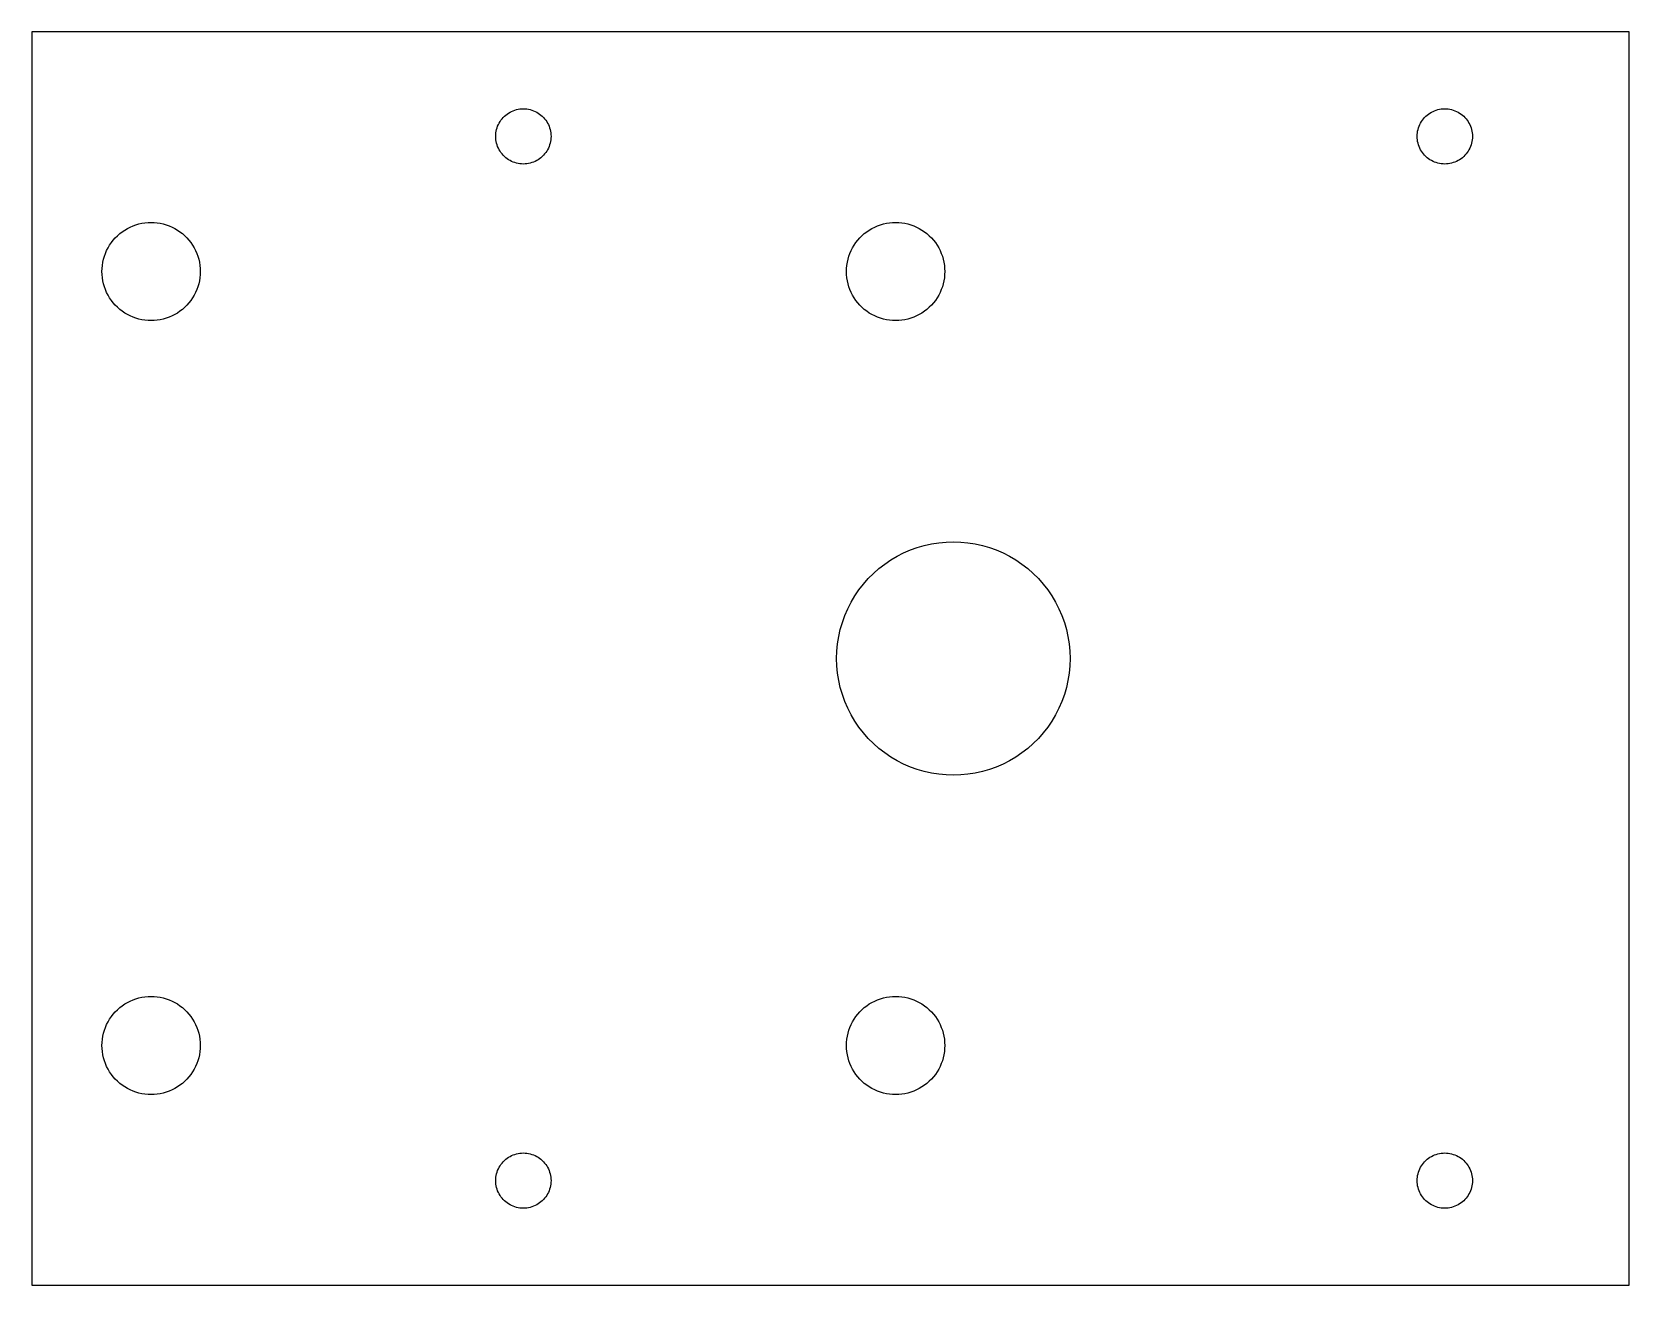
# Model space of a CAD drawing. Header units: metres. Extents: x -40 to 90, y -51 to 51.
import ezdxf

# ---------------------------------------------------------------- set-up
doc = ezdxf.new("R2010")
doc.units = ezdxf.units.M

msp = doc.modelspace()

# ---------------------------------------------------------------- linework, layer by layer
for p, q in [((90, 51), (-40, 51)), ((-40, 51), (-40, -51)), ((90, -51), (90, 51)), ((-1.54022, 44.1402), (-1.43419, 44.2336)), ((-1.43419, 44.2336), (-1.32251, 44.3203)), ((-1.32251, 44.3203), (-1.2056, 44.3997)), ((-1.2056, 44.3997), (-1.08394, 44.4717)), ((-1.08394, 44.4717), (-0.957993, 44.5359)), ((-0.957993, 44.5359), (-0.828278, 44.592)), ((-0.828278, 44.592), (-0.695282, 44.6399)), ((-0.695282, 44.6399), (-0.55954, 44.6793)), ((-0.55954, 44.6793), (-0.4216, 44.7101)), ((-0.4216, 44.7101), (-0.281998, 44.7323)), ((-0.281998, 44.7323), (-0.141266, 44.7456)), ((-0.141266, 44.7456), (0, 44.75)), ((0, 44.75), (0.141266, 44.7456)), ((0.141266, 44.7456), (0.281998, 44.7323)), ((0.281998, 44.7323), (0.4216, 44.7101)), ((0.4216, 44.7101), (0.55954, 44.6793)), ((0.55954, 44.6793), (0.695282, 44.6399)), ((0.695282, 44.6399), (0.828278, 44.592)), ((0.828278, 44.592), (0.957993, 44.5359)), ((0.957993, 44.5359), (1.08394, 44.4717)), ((1.08394, 44.4717), (1.2056, 44.3997)), ((1.2056, 44.3997), (1.32251, 44.3203)), ((1.32251, 44.3203), (1.43419, 44.2336)), ((1.43419, 44.2336), (1.54022, 44.1402)), ((73.4598, 44.1402), (73.5658, 44.2336)), ((73.5658, 44.2336), (73.6775, 44.3203)), ((73.6775, 44.3203), (73.7944, 44.3997)), ((73.7944, 44.3997), (73.916, 44.4717)), ((73.916, 44.4717), (74.042, 44.5359)), ((74.042, 44.5359), (74.1717, 44.592)), ((74.1717, 44.592), (74.3047, 44.6399)), ((74.3047, 44.6399), (74.4404, 44.6793)), ((74.4404, 44.6793), (74.5784, 44.7101)), ((74.5784, 44.7101), (74.718, 44.7323)), ((74.718, 44.7323), (74.8587, 44.7456)), ((74.8587, 44.7456), (75, 44.75)), ((75, 44.75), (75.1413, 44.7456)), ((75.1413, 44.7456), (75.282, 44.7323)), ((75.282, 44.7323), (75.4216, 44.7101)), ((75.4216, 44.7101), (75.5595, 44.6793)), ((75.5595, 44.6793), (75.6953, 44.6399)), ((75.6953, 44.6399), (75.8283, 44.592)), ((75.8283, 44.592), (75.958, 44.5359)), ((75.958, 44.5359), (76.0839, 44.4717)), ((76.0839, 44.4717), (76.2056, 44.3997)), ((76.2056, 44.3997), (76.3225, 44.3203)), ((76.3225, 44.3203), (76.4342, 44.2336)), ((76.4342, 44.2336), (76.5402, 44.1402)), ((-2.23225, 42.782), (-2.21014, 42.9216)), ((-2.21014, 42.9216), (-2.17931, 43.0595)), ((-2.17931, 43.0595), (-2.13986, 43.1953)), ((-2.13986, 43.1953), (-2.092, 43.3283)), ((-2.092, 43.3283), (-2.03586, 43.458)), ((-2.03586, 43.458), (-1.97168, 43.5839)), ((-1.97168, 43.5839), (-1.89973, 43.7056)), ((-1.89973, 43.7056), (-1.82028, 43.8225)), ((-1.82028, 43.8225), (-1.73364, 43.9342)), ((-1.73364, 43.9342), (-1.64017, 44.0402)), ((-1.64017, 44.0402), (-1.54022, 44.1402)), ((1.54022, 44.1402), (1.64017, 44.0402)), ((1.64017, 44.0402), (1.73364, 43.9342)), ((1.73364, 43.9342), (1.82028, 43.8225)), ((1.82028, 43.8225), (1.89973, 43.7056)), ((1.89973, 43.7056), (1.97168, 43.5839)), ((1.97168, 43.5839), (2.03586, 43.458)), ((2.03586, 43.458), (2.092, 43.3283)), ((2.092, 43.3283), (2.13986, 43.1953)), ((2.13986, 43.1953), (2.17931, 43.0595)), ((2.17931, 43.0595), (2.21014, 42.9216)), ((2.21014, 42.9216), (2.23225, 42.782)), ((72.7677, 42.782), (72.7898, 42.9216)), ((72.7898, 42.9216), (72.8207, 43.0595)), ((72.8207, 43.0595), (72.8601, 43.1953)), ((72.8601, 43.1953), (72.908, 43.3283)), ((72.908, 43.3283), (72.9641, 43.458)), ((72.9641, 43.458), (73.0283, 43.5839)), ((73.0283, 43.5839), (73.1003, 43.7056)), ((73.1003, 43.7056), (73.1797, 43.8225)), ((73.1797, 43.8225), (73.2663, 43.9342)), ((73.2663, 43.9342), (73.3598, 44.0402)), ((73.3598, 44.0402), (73.4598, 44.1402)), ((76.5402, 44.1402), (76.6402, 44.0402)), ((76.6402, 44.0402), (76.7336, 43.9342)), ((76.7336, 43.9342), (76.8203, 43.8225)), ((76.8203, 43.8225), (76.8997, 43.7056)), ((76.8997, 43.7056), (76.9717, 43.5839)), ((76.9717, 43.5839), (77.0359, 43.458)), ((77.0359, 43.458), (77.092, 43.3283)), ((77.092, 43.3283), (77.1399, 43.1953)), ((77.1399, 43.1953), (77.1793, 43.0595)), ((77.1793, 43.0595), (77.2101, 42.9216)), ((77.2101, 42.9216), (77.2323, 42.782)), ((-2.25, 42.5), (-2.24556, 42.6413)), ((-2.24556, 42.3587), (-2.25, 42.5)), ((-2.24556, 42.6413), (-2.23225, 42.782)), ((-2.23225, 42.218), (-2.24556, 42.3587)), ((-2.21014, 42.0784), (-2.23225, 42.218)), ((-2.17931, 41.9404), (-2.21014, 42.0784)), ((-2.13986, 41.8047), (-2.17931, 41.9404)), ((-2.092, 41.6717), (-2.13986, 41.8047)), ((-2.03586, 41.542), (-2.092, 41.6717)), ((2.092, 41.6717), (2.03586, 41.542)), ((2.13986, 41.8047), (2.092, 41.6717)), ((2.17931, 41.9404), (2.13986, 41.8047)), ((2.21014, 42.0784), (2.17931, 41.9404)), ((2.23225, 42.218), (2.21014, 42.0784)), ((2.23225, 42.782), (2.24556, 42.6413)), ((2.24556, 42.3587), (2.23225, 42.218)), ((2.24556, 42.6413), (2.25, 42.5)), ((2.25, 42.5), (2.24556, 42.3587)), ((72.75, 42.5), (72.7544, 42.6413)), ((72.7544, 42.3587), (72.75, 42.5)), ((72.7544, 42.6413), (72.7677, 42.782)), ((72.7677, 42.218), (72.7544, 42.3587)), ((72.7898, 42.0784), (72.7677, 42.218)), ((72.8207, 41.9404), (72.7898, 42.0784)), ((72.8601, 41.8047), (72.8207, 41.9404)), ((72.908, 41.6717), (72.8601, 41.8047)), ((72.9641, 41.542), (72.908, 41.6717)), ((77.092, 41.6717), (77.0359, 41.542)), ((77.1399, 41.8047), (77.092, 41.6717)), ((77.1793, 41.9404), (77.1399, 41.8047)), ((77.2101, 42.0784), (77.1793, 41.9404)), ((77.2323, 42.218), (77.2101, 42.0784)), ((77.2323, 42.782), (77.2456, 42.6413)), ((77.2456, 42.3587), (77.2323, 42.218)), ((77.2456, 42.6413), (77.25, 42.5)), ((77.25, 42.5), (77.2456, 42.3587)), ((-1.97168, 41.416), (-2.03586, 41.542)), ((-1.89973, 41.2944), (-1.97168, 41.416)), ((-1.82028, 41.1775), (-1.89973, 41.2944)), ((-1.73364, 41.0658), (-1.82028, 41.1775)), ((-1.64017, 40.9598), (-1.73364, 41.0658)), ((-1.54022, 40.8598), (-1.64017, 40.9598)), ((-1.43419, 40.7663), (-1.54022, 40.8598)), ((-1.32251, 40.6797), (-1.43419, 40.7663)), ((-1.2056, 40.6003), (-1.32251, 40.6797)), ((-1.08394, 40.5283), (-1.2056, 40.6003)), ((-0.957993, 40.4641), (-1.08394, 40.5283)), ((-0.828278, 40.408), (-0.957993, 40.4641)), ((-0.695282, 40.3601), (-0.828278, 40.408)), ((-0.55954, 40.3207), (-0.695282, 40.3601)), ((-0.4216, 40.2898), (-0.55954, 40.3207)), ((0.55954, 40.3207), (0.4216, 40.2898)), ((0.695282, 40.3601), (0.55954, 40.3207)), ((0.828278, 40.408), (0.695282, 40.3601)), ((0.957993, 40.4641), (0.828278, 40.408)), ((1.08394, 40.5283), (0.957993, 40.4641)), ((1.2056, 40.6003), (1.08394, 40.5283)), ((1.32251, 40.6797), (1.2056, 40.6003)), ((1.43419, 40.7663), (1.32251, 40.6797)), ((1.54022, 40.8598), (1.43419, 40.7663)), ((1.64017, 40.9598), (1.54022, 40.8598)), ((1.73364, 41.0658), (1.64017, 40.9598)), ((1.82028, 41.1775), (1.73364, 41.0658)), ((1.89973, 41.2944), (1.82028, 41.1775)), ((1.97168, 41.416), (1.89973, 41.2944)), ((2.03586, 41.542), (1.97168, 41.416)), ((73.0283, 41.416), (72.9641, 41.542)), ((73.1003, 41.2944), (73.0283, 41.416)), ((73.1797, 41.1775), (73.1003, 41.2944)), ((73.2663, 41.0658), (73.1797, 41.1775)), ((73.3598, 40.9598), (73.2663, 41.0658)), ((73.4598, 40.8598), (73.3598, 40.9598)), ((73.5658, 40.7663), (73.4598, 40.8598)), ((73.6775, 40.6797), (73.5658, 40.7663)), ((73.7944, 40.6003), (73.6775, 40.6797)), ((73.916, 40.5283), (73.7944, 40.6003)), ((74.042, 40.4641), (73.916, 40.5283)), ((74.1717, 40.408), (74.042, 40.4641)), ((74.3047, 40.3601), (74.1717, 40.408)), ((74.4404, 40.3207), (74.3047, 40.3601)), ((74.5784, 40.2898), (74.4404, 40.3207)), ((75.5595, 40.3207), (75.4216, 40.2898)), ((75.6953, 40.3601), (75.5595, 40.3207)), ((75.8283, 40.408), (75.6953, 40.3601)), ((75.958, 40.4641), (75.8283, 40.408)), ((76.0839, 40.5283), (75.958, 40.4641)), ((76.2056, 40.6003), (76.0839, 40.5283)), ((76.3225, 40.6797), (76.2056, 40.6003)), ((76.4342, 40.7663), (76.3225, 40.6797)), ((76.5402, 40.8598), (76.4342, 40.7663)), ((76.6402, 40.9598), (76.5402, 40.8598)), ((76.7336, 41.0658), (76.6402, 40.9598)), ((76.8203, 41.1775), (76.7336, 41.0658)), ((76.8997, 41.2944), (76.8203, 41.1775)), ((76.9717, 41.416), (76.8997, 41.2944)), ((77.0359, 41.542), (76.9717, 41.416)), ((-0.281998, 40.2677), (-0.4216, 40.2898)), ((-0.141266, 40.2544), (-0.281998, 40.2677)), ((0, 40.25), (-0.141266, 40.2544)), ((0.141266, 40.2544), (0, 40.25)), ((0.281998, 40.2677), (0.141266, 40.2544)), ((0.4216, 40.2898), (0.281998, 40.2677)), ((74.718, 40.2677), (74.5784, 40.2898)), ((74.8587, 40.2544), (74.718, 40.2677)), ((75, 40.25), (74.8587, 40.2544)), ((75.1413, 40.2544), (75, 40.25)), ((75.282, 40.2677), (75.1413, 40.2544)), ((75.4216, 40.2898), (75.282, 40.2677)), ((-32.227, 35.0052), (-32.0031, 35.1193)), ((-32.0031, 35.1193), (-31.7725, 35.2191)), ((-31.7725, 35.2191), (-31.5361, 35.3042)), ((-31.5361, 35.3042), (-31.2948, 35.3743)), ((-31.2948, 35.3743), (-31.0495, 35.4291)), ((-31.0495, 35.4291), (-30.8013, 35.4684)), ((-30.8013, 35.4684), (-30.5511, 35.4921)), ((-30.5511, 35.4921), (-30.3, 35.5)), ((-30.3, 35.5), (-30.0488, 35.4921)), ((-30.0488, 35.4921), (-29.7987, 35.4684)), ((-29.7987, 35.4684), (-29.5505, 35.4291)), ((-29.5505, 35.4291), (-29.3052, 35.3743)), ((-29.3052, 35.3743), (-29.0639, 35.3042)), ((-29.0639, 35.3042), (-28.8275, 35.2191)), ((-28.8275, 35.2191), (-28.5969, 35.1193)), ((-28.5969, 35.1193), (-28.373, 35.0052)), ((28.373, 35.0052), (28.5969, 35.1193)), ((28.5969, 35.1193), (28.8275, 35.2191)), ((28.8275, 35.2191), (29.0639, 35.3042)), ((29.0639, 35.3042), (29.3052, 35.3743)), ((29.3052, 35.3743), (29.5505, 35.4291)), ((29.5505, 35.4291), (29.7987, 35.4684)), ((29.7987, 35.4684), (30.0488, 35.4921)), ((30.0488, 35.4921), (30.3, 35.5)), ((30.3, 35.5), (30.5511, 35.4921)), ((30.5511, 35.4921), (30.8013, 35.4684)), ((30.8013, 35.4684), (31.0495, 35.4291)), ((31.0495, 35.4291), (31.2948, 35.3743)), ((31.2948, 35.3743), (31.5361, 35.3042)), ((31.5361, 35.3042), (31.7725, 35.2191)), ((31.7725, 35.2191), (32.0031, 35.1193)), ((32.0031, 35.1193), (32.227, 35.0052)), ((-33.6773, 33.6433), (-33.5361, 33.8511)), ((-33.5361, 33.8511), (-33.382, 34.0497)), ((-33.382, 34.0497), (-33.2159, 34.2382)), ((-33.2159, 34.2382), (-33.0382, 34.4159)), ((-33.0382, 34.4159), (-32.8497, 34.582)), ((-32.8497, 34.582), (-32.6511, 34.7361)), ((-32.6511, 34.7361), (-32.4433, 34.8773)), ((-32.4433, 34.8773), (-32.227, 35.0052)), ((-28.373, 35.0052), (-28.1567, 34.8773)), ((-28.1567, 34.8773), (-27.9489, 34.7361)), ((-27.9489, 34.7361), (-27.7503, 34.582)), ((-27.7503, 34.582), (-27.5618, 34.4159)), ((-27.5618, 34.4159), (-27.3841, 34.2382)), ((-27.3841, 34.2382), (-27.2179, 34.0497)), ((-27.2179, 34.0497), (-27.0639, 33.8511)), ((-27.0639, 33.8511), (-26.9227, 33.6433)), ((26.9227, 33.6433), (27.0639, 33.8511)), ((27.0639, 33.8511), (27.2179, 34.0497)), ((27.2179, 34.0497), (27.3841, 34.2382)), ((27.3841, 34.2382), (27.5618, 34.4159)), ((27.5618, 34.4159), (27.7503, 34.582)), ((27.7503, 34.582), (27.9489, 34.7361)), ((27.9489, 34.7361), (28.1567, 34.8773)), ((28.1567, 34.8773), (28.373, 35.0052)), ((32.227, 35.0052), (32.4433, 34.8773)), ((32.4433, 34.8773), (32.6511, 34.7361)), ((32.6511, 34.7361), (32.8497, 34.582)), ((32.8497, 34.582), (33.0382, 34.4159)), ((33.0382, 34.4159), (33.2159, 34.2382)), ((33.2159, 34.2382), (33.382, 34.0497)), ((33.382, 34.0497), (33.5361, 33.8511)), ((33.5361, 33.8511), (33.6773, 33.6433)), ((-34.1743, 32.4948), (-34.1042, 32.7361)), ((-34.1042, 32.7361), (-34.0191, 32.9725)), ((-34.0191, 32.9725), (-33.9193, 33.2031)), ((-33.9193, 33.2031), (-33.8052, 33.427)), ((-33.8052, 33.427), (-33.6773, 33.6433)), ((-26.9227, 33.6433), (-26.7948, 33.427)), ((-26.7948, 33.427), (-26.6807, 33.2031)), ((-26.6807, 33.2031), (-26.5809, 32.9725)), ((-26.5809, 32.9725), (-26.4958, 32.7361)), ((-26.4958, 32.7361), (-26.4257, 32.4948)), ((26.4257, 32.4948), (26.4958, 32.7361)), ((26.4958, 32.7361), (26.5809, 32.9725)), ((26.5809, 32.9725), (26.6807, 33.2031)), ((26.6807, 33.2031), (26.7948, 33.427)), ((26.7948, 33.427), (26.9227, 33.6433)), ((33.6773, 33.6433), (33.8052, 33.427)), ((33.8052, 33.427), (33.9193, 33.2031)), ((33.9193, 33.2031), (34.0191, 32.9725)), ((34.0191, 32.9725), (34.1042, 32.7361)), ((34.1042, 32.7361), (34.1743, 32.4948)), ((-34.3, 31.5), (-34.2921, 31.7512)), ((-34.2921, 31.2488), (-34.3, 31.5)), ((-34.2921, 31.7512), (-34.2684, 32.0013)), ((-34.2684, 30.9987), (-34.2921, 31.2488)), ((-34.2684, 32.0013), (-34.2291, 32.2495)), ((-34.2291, 32.2495), (-34.1743, 32.4948)), ((-26.4257, 32.4948), (-26.3708, 32.2495)), ((-26.3708, 32.2495), (-26.3315, 32.0013)), ((-26.3315, 32.0013), (-26.3079, 31.7512)), ((-26.3079, 31.2488), (-26.3315, 30.9987)), ((-26.3079, 31.7512), (-26.3, 31.5)), ((-26.3, 31.5), (-26.3079, 31.2488)), ((26.3, 31.5), (26.3079, 31.7512)), ((26.3079, 31.2488), (26.3, 31.5)), ((26.3079, 31.7512), (26.3315, 32.0013)), ((26.3315, 30.9987), (26.3079, 31.2488)), ((26.3315, 32.0013), (26.3708, 32.2495)), ((26.3708, 32.2495), (26.4257, 32.4948)), ((34.1743, 32.4948), (34.2291, 32.2495)), ((34.2291, 32.2495), (34.2684, 32.0013)), ((34.2684, 32.0013), (34.2921, 31.7512)), ((34.2921, 31.2488), (34.2684, 30.9987)), ((34.2921, 31.7512), (34.3, 31.5)), ((34.3, 31.5), (34.2921, 31.2488)), ((-34.2291, 30.7505), (-34.2684, 30.9987)), ((-34.1743, 30.5052), (-34.2291, 30.7505)), ((-34.1042, 30.2639), (-34.1743, 30.5052)), ((-34.0191, 30.0275), (-34.1042, 30.2639)), ((-33.9193, 29.7969), (-34.0191, 30.0275)), ((-26.5809, 30.0275), (-26.6807, 29.7969)), ((-26.4958, 30.2639), (-26.5809, 30.0275)), ((-26.4257, 30.5052), (-26.4958, 30.2639)), ((-26.3708, 30.7505), (-26.4257, 30.5052)), ((-26.3315, 30.9987), (-26.3708, 30.7505)), ((26.3708, 30.7505), (26.3315, 30.9987)), ((26.4257, 30.5052), (26.3708, 30.7505)), ((26.4958, 30.2639), (26.4257, 30.5052)), ((26.5809, 30.0275), (26.4958, 30.2639)), ((26.6807, 29.7969), (26.5809, 30.0275)), ((34.0191, 30.0275), (33.9193, 29.7969)), ((34.1042, 30.2639), (34.0191, 30.0275)), ((34.1743, 30.5052), (34.1042, 30.2639)), ((34.2291, 30.7505), (34.1743, 30.5052)), ((34.2684, 30.9987), (34.2291, 30.7505)), ((-33.8052, 29.573), (-33.9193, 29.7969)), ((-33.6773, 29.3567), (-33.8052, 29.573)), ((-33.5361, 29.1488), (-33.6773, 29.3567)), ((-33.382, 28.9503), (-33.5361, 29.1488)), ((-33.2159, 28.7618), (-33.382, 28.9503)), ((-33.0382, 28.5841), (-33.2159, 28.7618)), ((-27.3841, 28.7618), (-27.5618, 28.5841)), ((-27.2179, 28.9503), (-27.3841, 28.7618)), ((-27.0639, 29.1488), (-27.2179, 28.9503)), ((-26.9227, 29.3567), (-27.0639, 29.1488)), ((-26.7948, 29.573), (-26.9227, 29.3567)), ((-26.6807, 29.7969), (-26.7948, 29.573)), ((26.7948, 29.573), (26.6807, 29.7969)), ((26.9227, 29.3567), (26.7948, 29.573)), ((27.0639, 29.1488), (26.9227, 29.3567)), ((27.2179, 28.9503), (27.0639, 29.1488)), ((27.3841, 28.7618), (27.2179, 28.9503)), ((27.5618, 28.5841), (27.3841, 28.7618)), ((33.2159, 28.7618), (33.0382, 28.5841)), ((33.382, 28.9503), (33.2159, 28.7618)), ((33.5361, 29.1488), (33.382, 28.9503)), ((33.6773, 29.3567), (33.5361, 29.1488)), ((33.8052, 29.573), (33.6773, 29.3567)), ((33.9193, 29.7969), (33.8052, 29.573)), ((-32.8497, 28.4179), (-33.0382, 28.5841)), ((-32.6511, 28.2639), (-32.8497, 28.4179)), ((-32.4433, 28.1227), (-32.6511, 28.2639)), ((-32.227, 27.9948), (-32.4433, 28.1227)), ((-32.0031, 27.8807), (-32.227, 27.9948)), ((-31.7725, 27.7809), (-32.0031, 27.8807)), ((-31.5361, 27.6958), (-31.7725, 27.7809)), ((-31.2948, 27.6257), (-31.5361, 27.6958)), ((-31.0495, 27.5708), (-31.2948, 27.6257)), ((-30.8013, 27.5315), (-31.0495, 27.5708)), ((-30.5511, 27.5079), (-30.8013, 27.5315)), ((-30.3, 27.5), (-30.5511, 27.5079)), ((-30.0488, 27.5079), (-30.3, 27.5)), ((-29.7987, 27.5315), (-30.0488, 27.5079)), ((-29.5505, 27.5708), (-29.7987, 27.5315)), ((-29.3052, 27.6257), (-29.5505, 27.5708)), ((-29.0639, 27.6958), (-29.3052, 27.6257)), ((-28.8275, 27.7809), (-29.0639, 27.6958)), ((-28.5969, 27.8807), (-28.8275, 27.7809)), ((-28.373, 27.9948), (-28.5969, 27.8807)), ((-28.1567, 28.1227), (-28.373, 27.9948)), ((-27.9489, 28.2639), (-28.1567, 28.1227)), ((-27.7503, 28.4179), (-27.9489, 28.2639)), ((-27.5618, 28.5841), (-27.7503, 28.4179)), ((27.7503, 28.4179), (27.5618, 28.5841)), ((27.9489, 28.2639), (27.7503, 28.4179)), ((28.1567, 28.1227), (27.9489, 28.2639)), ((28.373, 27.9948), (28.1567, 28.1227)), ((28.5969, 27.8807), (28.373, 27.9948)), ((28.8275, 27.7809), (28.5969, 27.8807)), ((29.0639, 27.6958), (28.8275, 27.7809)), ((29.3052, 27.6257), (29.0639, 27.6958)), ((29.5505, 27.5708), (29.3052, 27.6257)), ((29.7987, 27.5315), (29.5505, 27.5708)), ((30.0488, 27.5079), (29.7987, 27.5315)), ((30.3, 27.5), (30.0488, 27.5079)), ((30.5511, 27.5079), (30.3, 27.5)), ((30.8013, 27.5315), (30.5511, 27.5079)), ((31.0495, 27.5708), (30.8013, 27.5315)), ((31.2948, 27.6257), (31.0495, 27.5708)), ((31.5361, 27.6958), (31.2948, 27.6257)), ((31.7725, 27.7809), (31.5361, 27.6958)), ((32.0031, 27.8807), (31.7725, 27.7809)), ((32.227, 27.9948), (32.0031, 27.8807)), ((32.4433, 28.1227), (32.227, 27.9948)), ((32.6511, 28.2639), (32.4433, 28.1227)), ((32.8497, 28.4179), (32.6511, 28.2639)), ((33.0382, 28.5841), (32.8497, 28.4179)), ((32.0643, 9.03503), (32.6374, 9.20154)), ((32.6374, 9.20154), (33.2199, 9.33173)), ((33.2199, 9.33173), (33.8093, 9.42508)), ((33.8093, 9.42508), (34.4035, 9.48125)), ((34.4035, 9.48125), (35, 9.5)), ((35, 9.5), (35.5965, 9.48125)), ((35.5965, 9.48125), (36.1907, 9.42508)), ((36.1907, 9.42508), (36.7801, 9.33173)), ((36.7801, 9.33173), (37.3625, 9.20154)), ((37.3625, 9.20154), (37.9357, 9.03503)), ((29.416, 7.68565), (29.9096, 8.0211)), ((29.9096, 8.0211), (30.4233, 8.32491)), ((30.4233, 8.32491), (30.9551, 8.59586)), ((30.9551, 8.59586), (31.5028, 8.83287)), ((31.5028, 8.83287), (32.0643, 9.03503)), ((37.9357, 9.03503), (38.4972, 8.83287)), ((38.4972, 8.83287), (39.0449, 8.59586)), ((39.0449, 8.59586), (39.5766, 8.32491)), ((39.5766, 8.32491), (40.0903, 8.0211)), ((40.0903, 8.0211), (40.584, 7.68565)), ((27.6801, 6.05553), (28.0748, 6.50319)), ((28.0748, 6.50319), (28.4968, 6.9252)), ((28.4968, 6.9252), (28.9445, 7.31987)), ((28.9445, 7.31987), (29.416, 7.68565)), ((40.584, 7.68565), (41.0555, 7.31987)), ((41.0555, 7.31987), (41.5032, 6.9252)), ((41.5032, 6.9252), (41.9252, 6.50319)), ((41.9252, 6.50319), (42.3199, 6.05553)), ((26.9789, 5.09035), (27.3143, 5.58395)), ((27.3143, 5.58395), (27.6801, 6.05553)), ((42.3199, 6.05553), (42.6857, 5.58395)), ((42.6857, 5.58395), (43.0211, 5.09035)), ((26.1671, 3.49718), (26.4041, 4.04489)), ((26.4041, 4.04489), (26.6751, 4.57664)), ((26.6751, 4.57664), (26.9789, 5.09035)), ((43.0211, 5.09035), (43.3249, 4.57664)), ((43.3249, 4.57664), (43.5959, 4.04489)), ((43.5959, 4.04489), (43.8329, 3.49718)), ((25.7984, 2.36255), (25.965, 2.93565)), ((25.965, 2.93565), (26.1671, 3.49718)), ((43.8329, 3.49718), (44.035, 2.93565)), ((44.035, 2.93565), (44.2015, 2.36255)), ((25.5749, 1.19066), (25.6683, 1.78012)), ((25.6683, 1.78012), (25.7984, 2.36255)), ((44.2015, 2.36255), (44.3317, 1.78012)), ((44.3317, 1.78012), (44.4251, 1.19066)), ((25.5, 0), (25.5187, 0.596497)), ((25.5187, -0.596497), (25.5, 0)), ((25.5187, 0.596497), (25.5749, 1.19066)), ((44.4251, 1.19066), (44.4812, 0.596497)), ((44.4812, 0.596497), (44.5, 0)), ((44.5, 0), (44.4812, -0.596497)), ((25.5749, -1.19066), (25.5187, -0.596497)), ((25.6683, -1.78012), (25.5749, -1.19066)), ((44.4251, -1.19066), (44.3317, -1.78012)), ((44.4812, -0.596497), (44.4251, -1.19066)), ((25.7984, -2.36255), (25.6683, -1.78012)), ((25.965, -2.93565), (25.7984, -2.36255)), ((44.2015, -2.36255), (44.035, -2.93565)), ((44.3317, -1.78012), (44.2015, -2.36255)), ((26.1671, -3.49718), (25.965, -2.93565)), ((26.4041, -4.04489), (26.1671, -3.49718)), ((43.8329, -3.49718), (43.5959, -4.04489)), ((44.035, -2.93565), (43.8329, -3.49718)), ((26.6751, -4.57664), (26.4041, -4.04489)), ((26.9789, -5.09035), (26.6751, -4.57664)), ((27.3143, -5.58395), (26.9789, -5.09035)), ((43.0211, -5.09035), (42.6857, -5.58395)), ((43.3249, -4.57664), (43.0211, -5.09035)), ((43.5959, -4.04489), (43.3249, -4.57664)), ((27.6801, -6.05553), (27.3143, -5.58395)), ((28.0748, -6.50319), (27.6801, -6.05553)), ((42.3199, -6.05553), (41.9252, -6.50319)), ((42.6857, -5.58395), (42.3199, -6.05553)), ((28.4968, -6.9252), (28.0748, -6.50319)), ((28.9445, -7.31987), (28.4968, -6.9252)), ((29.416, -7.68565), (28.9445, -7.31987)), ((29.9096, -8.0211), (29.416, -7.68565)), ((40.584, -7.68565), (40.0903, -8.0211)), ((41.0555, -7.31987), (40.584, -7.68565)), ((41.5032, -6.9252), (41.0555, -7.31987)), ((41.9252, -6.50319), (41.5032, -6.9252)), ((30.4233, -8.32491), (29.9096, -8.0211)), ((30.9551, -8.59586), (30.4233, -8.32491)), ((31.5028, -8.83287), (30.9551, -8.59586)), ((32.0643, -9.03503), (31.5028, -8.83287)), ((32.6374, -9.20154), (32.0643, -9.03503)), ((37.9357, -9.03503), (37.3625, -9.20154)), ((38.4972, -8.83287), (37.9357, -9.03503)), ((39.0449, -8.59586), (38.4972, -8.83287)), ((39.5766, -8.32491), (39.0449, -8.59586)), ((40.0903, -8.0211), (39.5766, -8.32491)), ((33.2199, -9.33173), (32.6374, -9.20154)), ((33.8093, -9.42508), (33.2199, -9.33173)), ((34.4035, -9.48125), (33.8093, -9.42508)), ((35, -9.5), (34.4035, -9.48125)), ((35.5965, -9.48125), (35, -9.5)), ((36.1907, -9.42508), (35.5965, -9.48125)), ((36.7801, -9.33173), (36.1907, -9.42508)), ((37.3625, -9.20154), (36.7801, -9.33173)), ((-33.2159, -28.7618), (-33.0382, -28.5841)), ((-33.0382, -28.5841), (-32.8497, -28.4179)), ((-32.8497, -28.4179), (-32.6511, -28.2639)), ((-32.6511, -28.2639), (-32.4433, -28.1227)), ((-32.4433, -28.1227), (-32.227, -27.9948)), ((-32.227, -27.9948), (-32.0031, -27.8807)), ((-32.0031, -27.8807), (-31.7725, -27.7809)), ((-31.7725, -27.7809), (-31.5361, -27.6958)), ((-31.5361, -27.6958), (-31.2948, -27.6257)), ((-31.2948, -27.6257), (-31.0495, -27.5708)), ((-31.0495, -27.5708), (-30.8013, -27.5315)), ((-30.8013, -27.5315), (-30.5511, -27.5079)), ((-30.5511, -27.5079), (-30.3, -27.5)), ((-30.3, -27.5), (-30.0488, -27.5079)), ((-30.0488, -27.5079), (-29.7987, -27.5315)), ((-29.7987, -27.5315), (-29.5505, -27.5708)), ((-29.5505, -27.5708), (-29.3052, -27.6257)), ((-29.3052, -27.6257), (-29.0639, -27.6958)), ((-29.0639, -27.6958), (-28.8275, -27.7809)), ((-28.8275, -27.7809), (-28.5969, -27.8807)), ((-28.5969, -27.8807), (-28.373, -27.9948)), ((-28.373, -27.9948), (-28.1567, -28.1227)), ((-28.1567, -28.1227), (-27.9489, -28.2639)), ((-27.9489, -28.2639), (-27.7503, -28.4179)), ((-27.7503, -28.4179), (-27.5618, -28.5841)), ((-27.5618, -28.5841), (-27.3841, -28.7618)), ((27.3841, -28.7618), (27.5618, -28.5841)), ((27.5618, -28.5841), (27.7503, -28.4179)), ((27.7503, -28.4179), (27.9489, -28.2639)), ((27.9489, -28.2639), (28.1567, -28.1227)), ((28.1567, -28.1227), (28.373, -27.9948)), ((28.373, -27.9948), (28.5969, -27.8807)), ((28.5969, -27.8807), (28.8275, -27.7809)), ((28.8275, -27.7809), (29.0639, -27.6958)), ((29.0639, -27.6958), (29.3052, -27.6257)), ((29.3052, -27.6257), (29.5505, -27.5708)), ((29.5505, -27.5708), (29.7987, -27.5315)), ((29.7987, -27.5315), (30.0488, -27.5079)), ((30.0488, -27.5079), (30.3, -27.5)), ((30.3, -27.5), (30.5511, -27.5079)), ((30.5511, -27.5079), (30.8013, -27.5315)), ((30.8013, -27.5315), (31.0495, -27.5708)), ((31.0495, -27.5708), (31.2948, -27.6257)), ((31.2948, -27.6257), (31.5361, -27.6958)), ((31.5361, -27.6958), (31.7725, -27.7809)), ((31.7725, -27.7809), (32.0031, -27.8807)), ((32.0031, -27.8807), (32.227, -27.9948)), ((32.227, -27.9948), (32.4433, -28.1227)), ((32.4433, -28.1227), (32.6511, -28.2639)), ((32.6511, -28.2639), (32.8497, -28.4179)), ((32.8497, -28.4179), (33.0382, -28.5841)), ((33.0382, -28.5841), (33.2159, -28.7618)), ((-34.0191, -30.0275), (-33.9193, -29.7969)), ((-33.9193, -29.7969), (-33.8052, -29.573)), ((-33.8052, -29.573), (-33.6773, -29.3567)), ((-33.6773, -29.3567), (-33.5361, -29.1488)), ((-33.5361, -29.1488), (-33.382, -28.9503)), ((-33.382, -28.9503), (-33.2159, -28.7618)), ((-27.3841, -28.7618), (-27.2179, -28.9503)), ((-27.2179, -28.9503), (-27.0639, -29.1488)), ((-27.0639, -29.1488), (-26.9227, -29.3567)), ((-26.9227, -29.3567), (-26.7948, -29.573)), ((-26.7948, -29.573), (-26.6807, -29.7969)), ((-26.6807, -29.7969), (-26.5809, -30.0275)), ((26.5809, -30.0275), (26.6807, -29.7969)), ((26.6807, -29.7969), (26.7948, -29.573)), ((26.7948, -29.573), (26.9227, -29.3567)), ((26.9227, -29.3567), (27.0639, -29.1488)), ((27.0639, -29.1488), (27.2179, -28.9503)), ((27.2179, -28.9503), (27.3841, -28.7618)), ((33.2159, -28.7618), (33.382, -28.9503)), ((33.382, -28.9503), (33.5361, -29.1488)), ((33.5361, -29.1488), (33.6773, -29.3567)), ((33.6773, -29.3567), (33.8052, -29.573)), ((33.8052, -29.573), (33.9193, -29.7969)), ((33.9193, -29.7969), (34.0191, -30.0275)), ((-34.2921, -31.2488), (-34.2684, -30.9987)), ((-34.2684, -30.9987), (-34.2291, -30.7505)), ((-34.2291, -30.7505), (-34.1743, -30.5052)), ((-34.1743, -30.5052), (-34.1042, -30.2639)), ((-34.1042, -30.2639), (-34.0191, -30.0275)), ((-26.5809, -30.0275), (-26.4958, -30.2639)), ((-26.4958, -30.2639), (-26.4257, -30.5052)), ((-26.4257, -30.5052), (-26.3708, -30.7505)), ((-26.3708, -30.7505), (-26.3315, -30.9987)), ((-26.3315, -30.9987), (-26.3079, -31.2488)), ((26.3079, -31.2488), (26.3315, -30.9987)), ((26.3315, -30.9987), (26.3708, -30.7505)), ((26.3708, -30.7505), (26.4257, -30.5052)), ((26.4257, -30.5052), (26.4958, -30.2639)), ((26.4958, -30.2639), (26.5809, -30.0275)), ((34.0191, -30.0275), (34.1042, -30.2639)), ((34.1042, -30.2639), (34.1743, -30.5052)), ((34.1743, -30.5052), (34.2291, -30.7505)), ((34.2291, -30.7505), (34.2684, -30.9987)), ((34.2684, -30.9987), (34.2921, -31.2488)), ((-34.3, -31.5), (-34.2921, -31.2488)), ((-34.2921, -31.7512), (-34.3, -31.5)), ((-34.2684, -32.0013), (-34.2921, -31.7512)), ((-34.2291, -32.2495), (-34.2684, -32.0013)), ((-34.1743, -32.4948), (-34.2291, -32.2495)), ((-34.1042, -32.7361), (-34.1743, -32.4948)), ((-26.4257, -32.4948), (-26.4958, -32.7361)), ((-26.3708, -32.2495), (-26.4257, -32.4948)), ((-26.3315, -32.0013), (-26.3708, -32.2495)), ((-26.3079, -31.7512), (-26.3315, -32.0013)), ((-26.3079, -31.2488), (-26.3, -31.5)), ((-26.3, -31.5), (-26.3079, -31.7512)), ((26.3, -31.5), (26.3079, -31.2488)), ((26.3079, -31.7512), (26.3, -31.5)), ((26.3315, -32.0013), (26.3079, -31.7512)), ((26.3708, -32.2495), (26.3315, -32.0013)), ((26.4257, -32.4948), (26.3708, -32.2495)), ((26.4958, -32.7361), (26.4257, -32.4948)), ((34.1743, -32.4948), (34.1042, -32.7361)), ((34.2291, -32.2495), (34.1743, -32.4948)), ((34.2684, -32.0013), (34.2291, -32.2495)), ((34.2921, -31.7512), (34.2684, -32.0013)), ((34.2921, -31.2488), (34.3, -31.5)), ((34.3, -31.5), (34.2921, -31.7512)), ((-34.0191, -32.9725), (-34.1042, -32.7361)), ((-33.9193, -33.2031), (-34.0191, -32.9725)), ((-33.8052, -33.427), (-33.9193, -33.2031)), ((-33.6773, -33.6433), (-33.8052, -33.427)), ((-33.5361, -33.8511), (-33.6773, -33.6433)), ((-26.9227, -33.6433), (-27.0639, -33.8511)), ((-26.7948, -33.427), (-26.9227, -33.6433)), ((-26.6807, -33.2031), (-26.7948, -33.427)), ((-26.5809, -32.9725), (-26.6807, -33.2031)), ((-26.4958, -32.7361), (-26.5809, -32.9725)), ((26.5809, -32.9725), (26.4958, -32.7361)), ((26.6807, -33.2031), (26.5809, -32.9725)), ((26.7948, -33.427), (26.6807, -33.2031)), ((26.9227, -33.6433), (26.7948, -33.427)), ((27.0639, -33.8511), (26.9227, -33.6433)), ((33.6773, -33.6433), (33.5361, -33.8511)), ((33.8052, -33.427), (33.6773, -33.6433)), ((33.9193, -33.2031), (33.8052, -33.427)), ((34.0191, -32.9725), (33.9193, -33.2031)), ((34.1042, -32.7361), (34.0191, -32.9725)), ((-33.382, -34.0497), (-33.5361, -33.8511)), ((-33.2159, -34.2382), (-33.382, -34.0497)), ((-33.0382, -34.4159), (-33.2159, -34.2382)), ((-32.8497, -34.582), (-33.0382, -34.4159)), ((-32.6511, -34.7361), (-32.8497, -34.582)), ((-32.4433, -34.8773), (-32.6511, -34.7361)), ((-32.227, -35.0052), (-32.4433, -34.8773)), ((-32.0031, -35.1193), (-32.227, -35.0052)), ((-28.373, -35.0052), (-28.5969, -35.1193)), ((-28.1567, -34.8773), (-28.373, -35.0052)), ((-27.9489, -34.7361), (-28.1567, -34.8773)), ((-27.7503, -34.582), (-27.9489, -34.7361)), ((-27.5618, -34.4159), (-27.7503, -34.582)), ((-27.3841, -34.2382), (-27.5618, -34.4159)), ((-27.2179, -34.0497), (-27.3841, -34.2382)), ((-27.0639, -33.8511), (-27.2179, -34.0497)), ((27.2179, -34.0497), (27.0639, -33.8511)), ((27.3841, -34.2382), (27.2179, -34.0497)), ((27.5618, -34.4159), (27.3841, -34.2382)), ((27.7503, -34.582), (27.5618, -34.4159)), ((27.9489, -34.7361), (27.7503, -34.582)), ((28.1567, -34.8773), (27.9489, -34.7361)), ((28.373, -35.0052), (28.1567, -34.8773)), ((28.5969, -35.1193), (28.373, -35.0052)), ((32.227, -35.0052), (32.0031, -35.1193)), ((32.4433, -34.8773), (32.227, -35.0052)), ((32.6511, -34.7361), (32.4433, -34.8773)), ((32.8497, -34.582), (32.6511, -34.7361)), ((33.0382, -34.4159), (32.8497, -34.582)), ((33.2159, -34.2382), (33.0382, -34.4159)), ((33.382, -34.0497), (33.2159, -34.2382)), ((33.5361, -33.8511), (33.382, -34.0497)), ((-31.7725, -35.2191), (-32.0031, -35.1193)), ((-31.5361, -35.3042), (-31.7725, -35.2191)), ((-31.2948, -35.3743), (-31.5361, -35.3042)), ((-31.0495, -35.4291), (-31.2948, -35.3743)), ((-30.8013, -35.4684), (-31.0495, -35.4291)), ((-30.5511, -35.4921), (-30.8013, -35.4684)), ((-30.3, -35.5), (-30.5511, -35.4921)), ((-30.0488, -35.4921), (-30.3, -35.5)), ((-29.7987, -35.4684), (-30.0488, -35.4921)), ((-29.5505, -35.4291), (-29.7987, -35.4684)), ((-29.3052, -35.3743), (-29.5505, -35.4291)), ((-29.0639, -35.3042), (-29.3052, -35.3743)), ((-28.8275, -35.2191), (-29.0639, -35.3042)), ((-28.5969, -35.1193), (-28.8275, -35.2191)), ((28.8275, -35.2191), (28.5969, -35.1193)), ((29.0639, -35.3042), (28.8275, -35.2191)), ((29.3052, -35.3743), (29.0639, -35.3042)), ((29.5505, -35.4291), (29.3052, -35.3743)), ((29.7987, -35.4684), (29.5505, -35.4291)), ((30.0488, -35.4921), (29.7987, -35.4684)), ((30.3, -35.5), (30.0488, -35.4921)), ((30.5511, -35.4921), (30.3, -35.5)), ((30.8013, -35.4684), (30.5511, -35.4921)), ((31.0495, -35.4291), (30.8013, -35.4684)), ((31.2948, -35.3743), (31.0495, -35.4291)), ((31.5361, -35.3042), (31.2948, -35.3743)), ((31.7725, -35.2191), (31.5361, -35.3042)), ((32.0031, -35.1193), (31.7725, -35.2191)), ((-0.55954, -40.3207), (-0.4216, -40.2898)), ((-0.4216, -40.2898), (-0.281998, -40.2677)), ((-0.281998, -40.2677), (-0.141266, -40.2544)), ((-0.141266, -40.2544), (0, -40.25)), ((0, -40.25), (0.141266, -40.2544)), ((0.141266, -40.2544), (0.281998, -40.2677)), ((0.281998, -40.2677), (0.4216, -40.2898)), ((0.4216, -40.2898), (0.55954, -40.3207)), ((74.4404, -40.3207), (74.5784, -40.2898)), ((74.5784, -40.2898), (74.718, -40.2677)), ((74.718, -40.2677), (74.8587, -40.2544)), ((74.8587, -40.2544), (75, -40.25)), ((75, -40.25), (75.1413, -40.2544)), ((75.1413, -40.2544), (75.282, -40.2677)), ((75.282, -40.2677), (75.4216, -40.2898)), ((75.4216, -40.2898), (75.5595, -40.3207)), ((-2.092, -41.6717), (-2.03586, -41.542)), ((-2.03586, -41.542), (-1.97168, -41.416)), ((-1.97168, -41.416), (-1.89973, -41.2944)), ((-1.89973, -41.2944), (-1.82028, -41.1775)), ((-1.82028, -41.1775), (-1.73364, -41.0658)), ((-1.73364, -41.0658), (-1.64017, -40.9598)), ((-1.64017, -40.9598), (-1.54022, -40.8598)), ((-1.54022, -40.8598), (-1.43419, -40.7663)), ((-1.43419, -40.7663), (-1.32251, -40.6797)), ((-1.32251, -40.6797), (-1.2056, -40.6003)), ((-1.2056, -40.6003), (-1.08394, -40.5283)), ((-1.08394, -40.5283), (-0.957993, -40.4641)), ((-0.957993, -40.4641), (-0.828278, -40.408)), ((-0.828278, -40.408), (-0.695282, -40.3601)), ((-0.695282, -40.3601), (-0.55954, -40.3207)), ((0.55954, -40.3207), (0.695282, -40.3601)), ((0.695282, -40.3601), (0.828278, -40.408)), ((0.828278, -40.408), (0.957993, -40.4641)), ((0.957993, -40.4641), (1.08394, -40.5283)), ((1.08394, -40.5283), (1.2056, -40.6003)), ((1.2056, -40.6003), (1.32251, -40.6797)), ((1.32251, -40.6797), (1.43419, -40.7663)), ((1.43419, -40.7663), (1.54022, -40.8598)), ((1.54022, -40.8598), (1.64017, -40.9598)), ((1.64017, -40.9598), (1.73364, -41.0658)), ((1.73364, -41.0658), (1.82028, -41.1775)), ((1.82028, -41.1775), (1.89973, -41.2944)), ((1.89973, -41.2944), (1.97168, -41.416)), ((1.97168, -41.416), (2.03586, -41.542)), ((2.03586, -41.542), (2.092, -41.6717)), ((72.908, -41.6717), (72.9641, -41.542)), ((72.9641, -41.542), (73.0283, -41.416)), ((73.0283, -41.416), (73.1003, -41.2944)), ((73.1003, -41.2944), (73.1797, -41.1775)), ((73.1797, -41.1775), (73.2663, -41.0658)), ((73.2663, -41.0658), (73.3598, -40.9598)), ((73.3598, -40.9598), (73.4598, -40.8598)), ((73.4598, -40.8598), (73.5658, -40.7663)), ((73.5658, -40.7663), (73.6775, -40.6797)), ((73.6775, -40.6797), (73.7944, -40.6003)), ((73.7944, -40.6003), (73.916, -40.5283)), ((73.916, -40.5283), (74.042, -40.4641)), ((74.042, -40.4641), (74.1717, -40.408)), ((74.1717, -40.408), (74.3047, -40.3601)), ((74.3047, -40.3601), (74.4404, -40.3207)), ((75.5595, -40.3207), (75.6953, -40.3601)), ((75.6953, -40.3601), (75.8283, -40.408)), ((75.8283, -40.408), (75.958, -40.4641)), ((75.958, -40.4641), (76.0839, -40.5283)), ((76.0839, -40.5283), (76.2056, -40.6003)), ((76.2056, -40.6003), (76.3225, -40.6797)), ((76.3225, -40.6797), (76.4342, -40.7663)), ((76.4342, -40.7663), (76.5402, -40.8598)), ((76.5402, -40.8598), (76.6402, -40.9598)), ((76.6402, -40.9598), (76.7336, -41.0658)), ((76.7336, -41.0658), (76.8203, -41.1775)), ((76.8203, -41.1775), (76.8997, -41.2944)), ((76.8997, -41.2944), (76.9717, -41.416)), ((76.9717, -41.416), (77.0359, -41.542)), ((77.0359, -41.542), (77.092, -41.6717)), ((-2.25, -42.5), (-2.24556, -42.3587)), ((-2.24556, -42.6413), (-2.25, -42.5)), ((-2.24556, -42.3587), (-2.23225, -42.218)), ((-2.23225, -42.782), (-2.24556, -42.6413)), ((-2.23225, -42.218), (-2.21014, -42.0784)), ((-2.21014, -42.9216), (-2.23225, -42.782)), ((-2.21014, -42.0784), (-2.17931, -41.9404)), ((-2.17931, -41.9404), (-2.13986, -41.8047)), ((-2.13986, -41.8047), (-2.092, -41.6717)), ((2.092, -41.6717), (2.13986, -41.8047)), ((2.13986, -41.8047), (2.17931, -41.9404)), ((2.17931, -41.9404), (2.21014, -42.0784)), ((2.21014, -42.0784), (2.23225, -42.218)), ((2.23225, -42.782), (2.21014, -42.9216)), ((2.23225, -42.218), (2.24556, -42.3587)), ((2.24556, -42.6413), (2.23225, -42.782)), ((2.24556, -42.3587), (2.25, -42.5)), ((2.25, -42.5), (2.24556, -42.6413)), ((72.75, -42.5), (72.7544, -42.3587)), ((72.7544, -42.6413), (72.75, -42.5)), ((72.7544, -42.3587), (72.7677, -42.218)), ((72.7677, -42.782), (72.7544, -42.6413)), ((72.7677, -42.218), (72.7898, -42.0784)), ((72.7898, -42.9216), (72.7677, -42.782)), ((72.7898, -42.0784), (72.8207, -41.9404)), ((72.8207, -41.9404), (72.8601, -41.8047)), ((72.8601, -41.8047), (72.908, -41.6717)), ((77.092, -41.6717), (77.1399, -41.8047)), ((77.1399, -41.8047), (77.1793, -41.9404)), ((77.1793, -41.9404), (77.2101, -42.0784)), ((77.2101, -42.0784), (77.2323, -42.218)), ((77.2323, -42.782), (77.2101, -42.9216)), ((77.2323, -42.218), (77.2456, -42.3587)), ((77.2456, -42.6413), (77.2323, -42.782)), ((77.2456, -42.3587), (77.25, -42.5)), ((77.25, -42.5), (77.2456, -42.6413)), ((-2.17931, -43.0595), (-2.21014, -42.9216)), ((-2.13986, -43.1953), (-2.17931, -43.0595)), ((-2.092, -43.3283), (-2.13986, -43.1953)), ((-2.03586, -43.458), (-2.092, -43.3283)), ((-1.97168, -43.5839), (-2.03586, -43.458)), ((-1.89973, -43.7056), (-1.97168, -43.5839)), ((-1.82028, -43.8225), (-1.89973, -43.7056)), ((-1.73364, -43.9342), (-1.82028, -43.8225)), ((-1.64017, -44.0402), (-1.73364, -43.9342)), ((-1.54022, -44.1402), (-1.64017, -44.0402)), ((-1.43419, -44.2336), (-1.54022, -44.1402)), ((1.54022, -44.1402), (1.43419, -44.2336)), ((1.64017, -44.0402), (1.54022, -44.1402)), ((1.73364, -43.9342), (1.64017, -44.0402)), ((1.82028, -43.8225), (1.73364, -43.9342)), ((1.89973, -43.7056), (1.82028, -43.8225)), ((1.97168, -43.5839), (1.89973, -43.7056)), ((2.03586, -43.458), (1.97168, -43.5839)), ((2.092, -43.3283), (2.03586, -43.458)), ((2.13986, -43.1953), (2.092, -43.3283)), ((2.17931, -43.0595), (2.13986, -43.1953)), ((2.21014, -42.9216), (2.17931, -43.0595)), ((72.8207, -43.0595), (72.7898, -42.9216)), ((72.8601, -43.1953), (72.8207, -43.0595)), ((72.908, -43.3283), (72.8601, -43.1953)), ((72.9641, -43.458), (72.908, -43.3283)), ((73.0283, -43.5839), (72.9641, -43.458)), ((73.1003, -43.7056), (73.0283, -43.5839)), ((73.1797, -43.8225), (73.1003, -43.7056)), ((73.2663, -43.9342), (73.1797, -43.8225)), ((73.3598, -44.0402), (73.2663, -43.9342)), ((73.4598, -44.1402), (73.3598, -44.0402)), ((73.5658, -44.2336), (73.4598, -44.1402)), ((76.5402, -44.1402), (76.4342, -44.2336)), ((76.6402, -44.0402), (76.5402, -44.1402)), ((76.7336, -43.9342), (76.6402, -44.0402)), ((76.8203, -43.8225), (76.7336, -43.9342)), ((76.8997, -43.7056), (76.8203, -43.8225)), ((76.9717, -43.5839), (76.8997, -43.7056)), ((77.0359, -43.458), (76.9717, -43.5839)), ((77.092, -43.3283), (77.0359, -43.458)), ((77.1399, -43.1953), (77.092, -43.3283)), ((77.1793, -43.0595), (77.1399, -43.1953)), ((77.2101, -42.9216), (77.1793, -43.0595)), ((-1.32251, -44.3203), (-1.43419, -44.2336)), ((-1.2056, -44.3997), (-1.32251, -44.3203)), ((-1.08394, -44.4717), (-1.2056, -44.3997)), ((-0.957993, -44.5359), (-1.08394, -44.4717)), ((-0.828278, -44.592), (-0.957993, -44.5359)), ((-0.695282, -44.6399), (-0.828278, -44.592)), ((-0.55954, -44.6793), (-0.695282, -44.6399)), ((-0.4216, -44.7101), (-0.55954, -44.6793)), ((-0.281998, -44.7323), (-0.4216, -44.7101)), ((-0.141266, -44.7456), (-0.281998, -44.7323)), ((0, -44.75), (-0.141266, -44.7456)), ((0.141266, -44.7456), (0, -44.75)), ((0.281998, -44.7323), (0.141266, -44.7456)), ((0.4216, -44.7101), (0.281998, -44.7323)), ((0.55954, -44.6793), (0.4216, -44.7101)), ((0.695282, -44.6399), (0.55954, -44.6793)), ((0.828278, -44.592), (0.695282, -44.6399)), ((0.957993, -44.5359), (0.828278, -44.592)), ((1.08394, -44.4717), (0.957993, -44.5359)), ((1.2056, -44.3997), (1.08394, -44.4717)), ((1.32251, -44.3203), (1.2056, -44.3997)), ((1.43419, -44.2336), (1.32251, -44.3203)), ((73.6775, -44.3203), (73.5658, -44.2336)), ((73.7944, -44.3997), (73.6775, -44.3203)), ((73.916, -44.4717), (73.7944, -44.3997)), ((74.042, -44.5359), (73.916, -44.4717)), ((74.1717, -44.592), (74.042, -44.5359)), ((74.3047, -44.6399), (74.1717, -44.592)), ((74.4404, -44.6793), (74.3047, -44.6399)), ((74.5784, -44.7101), (74.4404, -44.6793)), ((74.718, -44.7323), (74.5784, -44.7101)), ((74.8587, -44.7456), (74.718, -44.7323)), ((75, -44.75), (74.8587, -44.7456)), ((75.1413, -44.7456), (75, -44.75)), ((75.282, -44.7323), (75.1413, -44.7456)), ((75.4216, -44.7101), (75.282, -44.7323)), ((75.5595, -44.6793), (75.4216, -44.7101)), ((75.6953, -44.6399), (75.5595, -44.6793)), ((75.8283, -44.592), (75.6953, -44.6399)), ((75.958, -44.5359), (75.8283, -44.592)), ((76.0839, -44.4717), (75.958, -44.5359)), ((76.2056, -44.3997), (76.0839, -44.4717)), ((76.3225, -44.3203), (76.2056, -44.3997)), ((76.4342, -44.2336), (76.3225, -44.3203)), ((-40, -51), (90, -51))]:
    msp.add_line(p, q)

doc.saveas('drawing.dxf')
